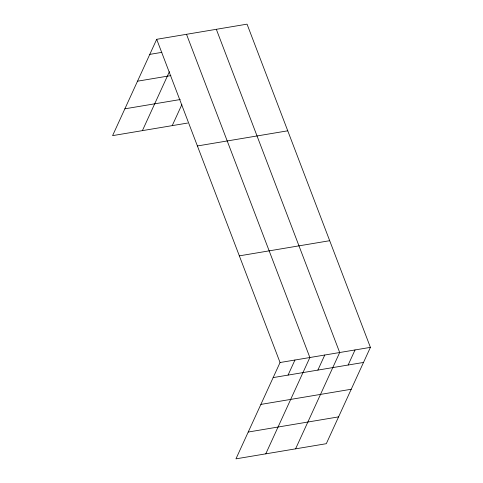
<?xml version="1.0" encoding="UTF-8"?>
<svg xmlns="http://www.w3.org/2000/svg" width="483" height="483" viewBox="0 0 483 483"><rect width="100%" height="100%" fill="white"/><g stroke="black" fill="none" stroke-linecap="round" stroke-linejoin="round"><path stroke-width="0.72" d="M156.697 39.304L280.055 362.522L235.952 458.85L326.303 443.696L370.407 347.368L247.048 24.15L156.697 39.304L112.593 135.632L187.585 123.056M142.407 130.633L169.382 71.725M172.226 125.634L181.874 104.563M288.061 375.092L294.962 360.016M265.765 453.851L309.869 357.517L186.51 34.305M317.88 370.093L324.781 355.017M295.584 448.846L339.688 352.518L216.33 29.3M348.146 365.015L355.047 349.94M149.79 54.38L161.859 52.357M137.516 81.192L170.885 75.596M124.868 108.82L180.244 99.534M197.402 145.963L287.759 130.808M239.345 255.857L329.702 240.703M280.055 362.522L370.407 347.368M273.155 377.597L363.506 362.443M260.874 404.41L351.232 389.256M248.226 432.037L338.583 416.883"/></g></svg>
